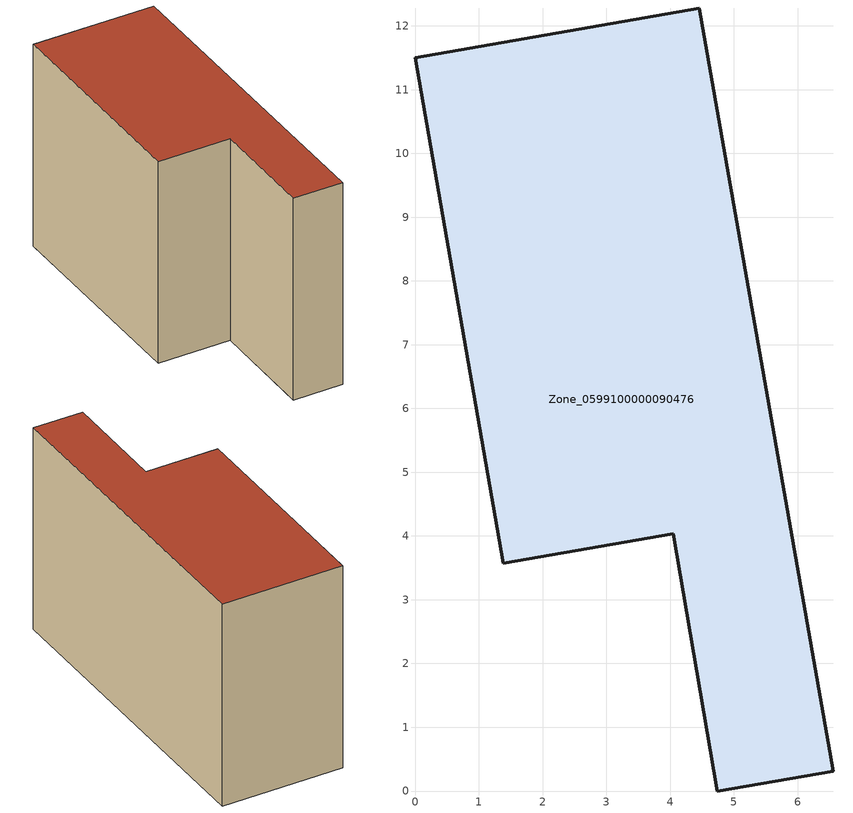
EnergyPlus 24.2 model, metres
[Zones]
Zone_0599100000090476
 floor ground (C_G): 4.05,4.03 1.38,3.57 0,11.5 4.46,12.28 6.56,0.31 4.74,0 z0
 wall outside (C_F): 4.46,12.28 0,11.5 1.38,3.57 4.05,4.03 4.74,0 6.56,0.31 4.46,12.28 z0:7.8
 roof outside (C_R): 4.74,0 6.56,0.31 4.46,12.28 0,11.5 1.38,3.57 4.05,4.03 z7.8
[BUILDING]
Pand.0599100000090476: North Axis=0; Terrain=City; Loads Convergence Tolerance Value=0.04; Temperature Convergence Tolerance Value=0.4; Solar Distribution=FullExterior; Maximum Number of Warmup Days=25; Minimum Number of Warmup Days=1
[Site:Location]
Rotterdam.The.Hague.AP_ZH_NLD Design_Conditions: Latitude=51.96; Longitude=4.45; Time Zone=1; Elevation=-4.5
[SITE:GROUNDTEMPERATURE:BUILDINGSURFACE]
18, 18, 18, 18, 18, 18, 18, 18, 18, 18, 18, 18
[MATERIAL] Thermal Absorptance=0.9; Solar Absorptance=0.7; Visible Absorptance=0.7
Name | Roughness | Thickness | Conductivity | Density | Specific Heat
G.TI.1946 | MediumSmooth | 0.15 | 1 | 540 | 1210
F.TI.1946 | Rough | 0.3 | 0.857143 | 1920 | 840
R.TI.1946 | MediumRough | 0.2 | 0.1 | 1500 | 1000
[CONSTRUCTION]
C_G: G.TI.1946
C_F: F.TI.1946
C_R: R.TI.1946
[ZONE]
Zone_0599100000090476: Type=1; Multiplier=1; Ceiling Height=Autocalculate; Volume=Autocalculate; Floor Area=autocalculate; Part of Total Floor Area=Yes
[ZONEINFILTRATION:DESIGNFLOWRATE]
Infil_Zone_0599100000090476: Zone or ZoneList or Space or SpaceList=Zone_0599100000090476; Schedule=AlwaysOn; Design Flow Rate Calculation Method=Flow/Area; Flow Rate per Floor Area=0.003; Constant Term Coefficient=1; Temperature Term Coefficient=0; Velocity Term Coefficient=0; Velocity Squared Term Coefficient=0
[HVACTEMPLATE:ZONE:IDEALLOADSAIRSYSTEM]
Zone_0599100000090476: Maximum Heating Supply Air Temperature=50; Minimum Cooling Supply Air Temperature=13; Maximum Heating Supply Air Humidity Ratio=0.0156; Minimum Cooling Supply Air Humidity Ratio=0.0077; Heating Limit=NoLimit; Cooling Limit=NoLimit; Dehumidification Control Type=ConstantSensibleHeatRatio; Cooling Sensible Heat Ratio=0.7; Dehumidification Setpoint=60; Humidification Control Type=None; Humidification Setpoint=30; Outdoor Air Method=None; Outdoor Air Flow Rate per Person=0.00944; Outdoor Air Flow Rate per Zone Floor Area=0; Outdoor Air Flow Rate per Zone=0; Demand Controlled Ventilation Type=None; Outdoor Air Economizer Type=NoEconomizer; Heat Recovery Type=None; Sensible Heat Recovery Effectiveness=0.7; Latent Heat Recovery Effectiveness=0.65
[ZONECONTROL:THERMOSTAT]
ThermostatControl_Zone_0599100000090476: Zone or ZoneList=Zone_0599100000090476; Control Type Schedule=DualSetpointControlType; Control 1=Thermostat_Zone_0599100000090476; Temperature Difference Between Cutout And Setpoint=0
[THERMOSTATSETPOINT:DUALSETPOINT]
Thermostat_Zone_0599100000090476: Heating Setpoint Temperature Schedule=HeatingSetpoint_Zone_0599100000090476; Cooling Setpoint Temperature Schedule=CoolingSetpoint_Zone_0599100000090476
[SCHEDULE:COMPACT]
HeatingSetpoint_Zone_0599100000090476: Through: 12/31, For: AllDays, Until: 24:00, 21
CoolingSetpoint_Zone_0599100000090476: Through: 12/31, For: AllDays, Until: 24:00, 24
DualSetpointControlType: Through: 12/31, For: AllDays, Until: 24:00, 4
AlwaysOn: Through: 12/31, For: AllDays, Until: 24:00, 1
